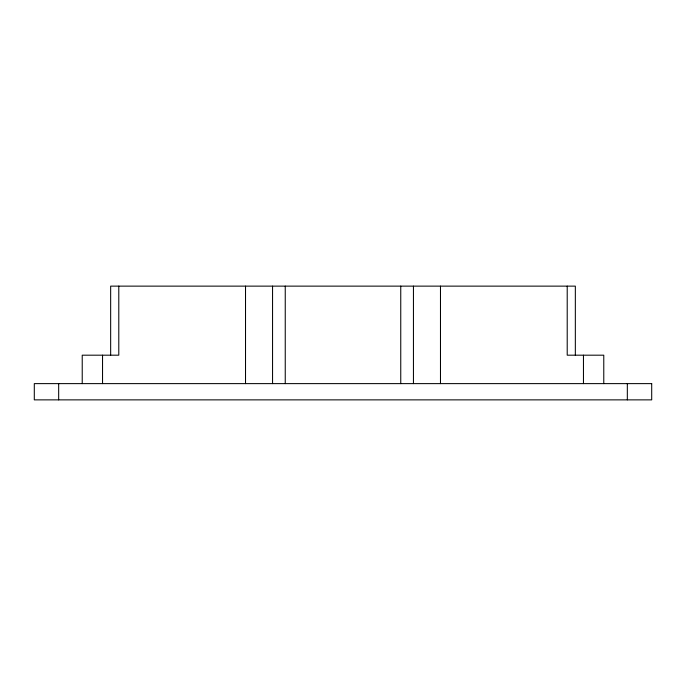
<?xml version="1.0" encoding="UTF-8"?>
<svg xmlns="http://www.w3.org/2000/svg" width="686" height="686" viewBox="0 0 686 686"><rect width="100%" height="100%" fill="white"/><g stroke="black" fill="none" stroke-linecap="round" stroke-linejoin="round"><path stroke-width="1.03" d="M627.33 383.62L627.33 399.869M603.774 383.62L603.774 355.185L567.211 355.185L567.211 286.131M583.46 355.185L583.46 383.62M575.34 355.185L575.34 286.131L110.66 286.131L110.66 355.185M440.481 286.131L440.481 383.62M413.444 286.131L413.444 383.62M400.753 286.131L400.753 383.62M285.247 286.131L285.247 383.62M272.556 286.131L272.556 383.62M245.519 286.131L245.519 383.62M118.789 286.131L118.789 355.185L82.226 355.185L82.226 383.62M102.54 355.185L102.54 383.62M58.67 383.62L58.67 399.869M651.7 383.62L34.3 383.62L34.3 399.869L651.7 399.869L651.7 383.62"/></g></svg>
